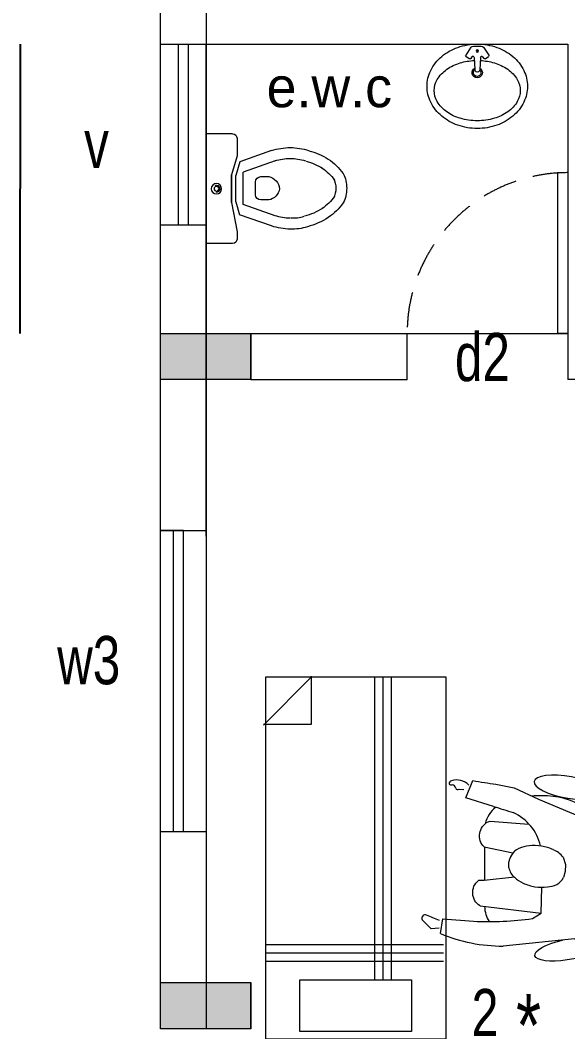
# Model space of a CAD drawing. Header units: metres. Extents: x 191982 to 427160, y -8904 to 80370.
# Drawn here: x 404910 to 407636, y 22497 to 27530 of the extents above; entities that cross this region are included whole.
import ezdxf

# ---------------------------------------------------------------- set-up
doc = ezdxf.new("R2010")
doc.units = ezdxf.units.M
doc.header["$LTSCALE"] = 700
doc.header["$MEASUREMENT"] = 0
doc.header["$PDMODE"] = 32
doc.linetypes.add('DASHED2', pattern=[0.375, 0.25, -0.125])
doc.layers.get('0').update_dxf_attribs({"lineweight": 9})
doc.layers.get('Defpoints').update_dxf_attribs({"lineweight": 9})
for name, color, linetype, lineweight in [('COLUMN', 7, 'Continuous', 9), ('FURNITURE', 7, 'Continuous', 9), ('MAIN GATE', 7, 'Continuous', 9), ('NEW PLANS', 7, 'Continuous', 9), ('PLAN', 7, 'Continuous', 9)]:
    doc.layers.add(name, color=color, linetype=linetype, lineweight=lineweight)
doc.styles.add('RVR', font='MOD20.TTF')
doc.styles.get("Standard").update_dxf_attribs({"font": 'swisscl.ttf'})
doc.dimstyles.get("Standard").update_dxf_attribs({"dimtxt": 0.23, "dimasz": 0.23, "dimexe": 0.05, "dimexo": 0.05, "dimgap": 0.06, "dimtad": 0, "dimzin": 0, "dimdsep": 46, "dimtxsty": 'Standard', "dimcen": 0, "dimse1": 1, "dimse2": 1, "dimadec": 0, "dimazin": 0, "dimtfac": 1, "dimtofl": 0, "dimtmove": 2, "dimatfit": 0, "dimfxl": 0.18, "dimtolj": 1, "dimtzin": 0, "dimarcsym": 0})

# ---------------------------------------------------------------- blocks, each defined once
blk = doc.blocks.new('BASIN')
at = {"layer": 'PLAN'}
for p, q in [((-0.0732, 0.0397), (-0.062, 0.0562)), ((-0.0163, 0.0314), (-0.0551, 0.0576)), ((-0.0664, 0.0159), (-0.1279, 0.0123)), ((-0.0629, 0.0267), (-0.0719, 0.0327)), ((-0.0103, -0.0193), (-0.0103, 0.0193)), ((-0.0664, -0.0159), (-0.1279, -0.0123)), ((-0.0732, -0.0397), (-0.062, -0.0562)), ((-0.0629, -0.0267), (-0.0719, -0.0327)), ((-0.0163, -0.0315), (-0.0551, -0.0576))]:
    blk.add_line(p, q, dxfattribs=at)
blk.add_lwpolyline([(-0.2102, -0.25, 0.114941), (-0.1316, -0.2317, 0.103853), (-0.0616, -0.1768, 0.091249), (-0.0165, -0.0975, 0.083978), (0, 0, 0.083978), (-0.0165, 0.0975, 0.091249), (-0.0616, 0.1768, 0.103853), (-0.1316, 0.2317, 0.114941), (-0.2102, 0.25, 0.114941), (-0.2887, 0.2317, 0.103853), (-0.3588, 0.1768, 0.091249), (-0.4039, 0.0975, 0.083978), (-0.4204, 0, 0.083978), (-0.4039, -0.0975, 0.091249), (-0.3588, -0.1768, 0.103853), (-0.2887, -0.2317, 0.114941)], format="xyb", close=True, dxfattribs=at)
for points in [[(-0.082, 0.015, 0.058321), (-0.0937, 0.085, 0.08231), (-0.1256, 0.1515, 0.106842), (-0.1772, 0.1994, 0.134388), (-0.2316, 0.2143, 0.134388), (-0.286, 0.1994, 0.106842), (-0.3377, 0.1515, 0.08231), (-0.3696, 0.085, 0.070665), (-0.3816, 0)], [(-0.3816, 0, 0.070665), (-0.3696, -0.085, 0.08231), (-0.3377, -0.1515, 0.106842), (-0.286, -0.1994, 0.134388), (-0.2316, -0.2143, 0.134388), (-0.1772, -0.1994, 0.106842), (-0.1256, -0.1515, 0.08231), (-0.0937, -0.085, 0.058296), (-0.082, -0.015)]]:
    blk.add_lwpolyline(points, format="xyb", dxfattribs=at)
for radius in [0.00569, 0.00369]:
    blk.add_circle((-0.0349, 0), radius, dxfattribs=at)
for centre, radius, start, end in [((-0.0579, 0.0534), 0.005, 55.9627, 145.9627), ((-0.142, -0.0004), 0.0257, 30.8964, 331.2082), ((-0.142, -0.0004), 0.0188, 42.6613, 320.6475), ((-0.1279, 0), 0.0123, 89.7573, 270.2427), ((-0.0691, 0.0369), 0.005, 145.9627, 235.9627), ((-0.0663, 0.0218), 0.0059, 268.9223, 55.3976), ((-0.0247, 0.0197), 0.0144, 358.4, 54.5147), ((-0.0691, -0.0369), 0.005, 123.9181, 214.0373), ((-0.0663, -0.0218), 0.0059, 304.6024, 91.0777), ((-0.0247, -0.0197), 0.0144, 305.4853, 1.6), ((-0.0579, -0.0534), 0.005, 214.0373, 304.0009)]:
    blk.add_arc(centre, radius, start, end, dxfattribs=at)
blk = doc.blocks.new('EWC')
at = {"layer": 'COLUMN'}
blk.add_line((-0.2727, 0), (0.2727, 0), dxfattribs=at)
at = {"layer": 'PLAN'}
for p, q in [((-0.2727, -0.1316), (-0.2727, 0)), ((0.2727, -0.1316), (0.2727, 0)), ((-0.1643, -0.1532), (-0.0685, -0.1258)), ((-0.1341, -0.167), (-0.0654, -0.1474)), ((-0.0685, -0.1258), (0.0685, -0.1258)), ((0.0685, -0.1258), (-0.0685, -0.1258)), ((0.0654, -0.1474), (-0.0654, -0.1474)), ((0.0654, -0.1474), (0.1293, -0.1656)), ((0.0685, -0.1258), (0.2143, -0.1532)), ((-0.2512, -0.1532), (-0.1643, -0.1532)), ((-0.1895, -0.3249), (-0.1341, -0.167)), ((-0.1386, -0.3427), (-0.0831, -0.1844)), ((0.0788, -0.1844), (-0.0831, -0.1844)), ((0.1343, -0.3427), (0.0788, -0.1844)), ((0.1852, -0.3249), (0.1293, -0.1656)), ((0.2143, -0.1532), (0.2512, -0.1532)), ((0.0297, -0.2453), (-0.034, -0.2453)), ((-0.0603, -0.2716), (-0.0603, -0.3111)), ((0.056, -0.3111), (0.056, -0.2716))]:
    blk.add_line(p, q, dxfattribs=at)
for radius in [0.026, 0.0118]:
    blk.add_circle((0, -0.0508), radius, dxfattribs=at)
for centre, radius, start, end in [((-0.0141, -0.0486), 0.0036, 90.2071, 251.7929), ((0.0141, -0.0531), 0.0036, 270.2071, 71.7929), ((-0.0127, -0.0573), 0.0036, 126.2071, 287.7929), ((0, -0.0508), 0.0153, 184.4559, 193.5441), ((0, -0.0508), 0.0153, 220.4559, 229.5441), ((-0.0065, -0.0635), 0.0036, 162.2071, 323.7929), ((0, -0.0508), 0.0153, 256.4559, 265.5441), ((0.0022, -0.0649), 0.0036, 198.2071, 359.7929), ((0, -0.0508), 0.0153, 292.4559, 301.5441), ((0.0101, -0.0609), 0.0036, 234.2071, 35.7929), ((0, -0.0508), 0.0153, 328.4559, 337.5441), ((-0.2512, -0.1316), 0.0216, 180, 270), ((0.2512, -0.1316), 0.0216, 270, 360), ((-0.034, -0.2716), 0.0263, 90, 180), ((0.0297, -0.2716), 0.0263, 360, 90), ((0.0832, -0.4179), 0.2881, 161.1646, 180), ((0.0832, -0.4179), 0.2342, 161.1646, 180), ((0.0055, -0.2984), 0.067, 190.924, 265.0214), ((-0.0109, -0.2978), 0.0682, 279.0784, 348.785), ((-0.0875, -0.4179), 0.2342, 360, 18.8354), ((-0.0875, -0.4179), 0.2881, 360, 18.8354), ((-0.0002, -0.3646), 0.000539, 260.7056, 283.4198), ((0.0832, -0.4179), 0.2881, 180, 198.8354), ((0.0832, -0.4179), 0.2342, 180, 198.8354), ((-0.0193, -0.4324), 0.1664, 341.1646, 3.7754), ((-0.0193, -0.4324), 0.2203, 341.1646, 3.7754), ((0.1598, -0.4175), 0.3076, 194.9626, 211.7838), ((-0.1809, -0.4026), 0.3298, 327.6462, 344.7553), ((0.1598, -0.4175), 0.3615, 194.9626, 211.7838), ((-0.1809, -0.4026), 0.3837, 327.6462, 344.7553), ((0.1069, -0.4322), 0.2553, 214.6359, 233.9389), ((-0.1112, -0.4322), 0.2553, 306.0611, 325.3641), ((0.1069, -0.4322), 0.3092, 214.6359, 233.9389), ((-0.0022, -0.5371), 0.1085, 243.2988, 270), ((-0.0022, -0.5371), 0.1085, 270, 296.7012), ((-0.1112, -0.4322), 0.3092, 306.0611, 325.3641), ((-0.0022, -0.5371), 0.1624, 243.2988, 270), ((-0.0022, -0.5371), 0.1624, 270, 296.7012)]:
    blk.add_arc(centre, radius, start, end, dxfattribs=at)
blk = doc.blocks.new('*D75')
at = {"layer": 'Defpoints', "color": 0, "transparency": 16777216}
for p in [(404910.1, 27411.7), (405607.8, 27411.7), (405607.8, 25971.7)]:
    blk.add_point(p, dxfattribs=at)
at = {"layer": 'NEW PLANS', "color": 0, "lineweight": -2, "transparency": 16777216}
for p, q in [((404910.1, 27411.5), (404910.1, 26692.2)), ((404910.1, 25971.9), (404910.1, 26691.2))]:
    blk.add_line(p, q, dxfattribs=at)
at = {"layer": 'NEW PLANS', "color": 0, "transparency": 16777216}
for points in [[(404910.1, 27411.5), (404910.2, 27411.5), (404910.1, 27411.7)], [(404910.1, 25971.9), (404910.2, 25971.9), (404910.1, 25971.7)]]:
    blk.add_solid(points, dxfattribs=at)
at = {"layer": 'NEW PLANS', "color": 0, "transparency": 16777216, "insert": (404910.1, 26691.7), "char_height": 0.23, "attachment_point": 5, "rotation": 90}
blk.add_mtext('\\A1;1440.00', dxfattribs=at)
blk = doc.blocks.new('A$C68D14229')
for p, q in [((0.53, 0.15), (0.53, 72.15)), ((0.53, 72.15), (36.53, 72.15)), ((36.53, 72.15), (36.53, 0.15)), ((22.29, 60.4), (22.29, 0.15)), ((23.96, 60.4), (23.96, 0.15)), ((25.62, 60.4), (25.62, 0.15)), ((0.53, 56.71), (36, 56.69)), ((0.53, 55.02), (36, 55.02)), ((0.53, 53.36), (36, 53.36)), ((0.11, 9.73), (9.63, 0.15)), ((9.63, 9.58), (0.11, 9.58)), ((9.63, 0), (9.63, 9.58)), ((36.53, 0.15), (0.53, 0.15))]:
    blk.add_line(p, q)
blk.add_lwpolyline([(29.63, 70.7), (7.38, 70.7), (7.38, 60.4), (29.63, 60.4)], close=True)
blk = doc.blocks.new('CHAIR HUMAN')
at = {"layer": 'FURNITURE', "color": 8}
for p, q in [((-28.18, 22.59), (-29.99, 21.39)), ((-26.87, 22.25), (-28.18, 22.59)), ((-26.45, 23.08), (-26.56, 20.53)), ((-3.93, 19.47), (-15.58, 23.06)), ((-26.56, 20.53), (-21.37, 19.91)), ((-11.62, 17.49), (-10.32, 16.32)), ((-20.78, 17.15), (-10.32, 16.32)), ((-10.32, 16.32), (-11.13, 11.96)), ((-4.91, 0.99), (-1.09, 16.82)), ((-20.96, 12.75), (-21.91, 12.95)), ((-16.02, 11.22), (-20.96, 12.75)), ((-17.24, 9.83), (-17.46, 8.82)), ((-17.08, 7.25), (-22.07, 7.18)), ((-8.57, 6.25), (-7.89, 7.38)), ((-21.97, 2.68), (-15.4, 1.86)), ((-21.86, 0.1), (-26.79, -0.42)), ((-28.18, -1.64), (-27.4, -1.72)), ((-26.79, -0.42), (-26.2, -3.51)), ((-14.6, -2.65), (-7.15, -1.1)), ((-19.05, -3.7), (-14.6, -2.65)), ((-26.2, -3.51), (-26.2, -3.51)), ((-26.2, -3.51), (-26.2, -3.51)), ((-22.22, -3.67), (-19.05, -3.7))]:
    blk.add_line(p, q, dxfattribs=at)
at = {"layer": 'FURNITURE', "color": 253}
for p, q in [((-7.74, 8.53), (-7.84, 9.63)), ((-7.89, 7.38), (-7.74, 8.53))]:
    blk.add_line(p, q, dxfattribs=at)
at = {"layer": 'FURNITURE'}
blk.add_line((-22.25, 2.83), (-21.97, 2.68), dxfattribs=at)
for points in [[(-20.01, 17.09, -0.12585), (-18.76, 19.46, -0.12585)], [(-1.39, 15.6, -0.1466), (-0.38, 10.46, -0.10836), (-2.58, 1.41, -0.19652), (-7.57, -3.09, -0.140333), (-15.07, -3.08, -0.015809), (-15.85, -2.91, -0.015809)], [(-21.47, 0.14, -0.171126), (-22.7, 3.27)]]:
    blk.add_lwpolyline(points, format="xyb", dxfattribs=at)
blk.add_lwpolyline([(-0.68, 3.9), (0.35, 8.92, -0.246024), (1.78, 15, -0.627364), (4.93, 14.41, -0.121702), (5.63, 8.35, -0.072521), (3.99, 1.22, -0.181268), (0.53, -3.48, -0.504268), (-1.83, -2.01, -0.233344), (-0.68, 3.9, -0.38021)], format="xyb", close=True, dxfattribs=at)
blk.add_lwpolyline([(-22.03, 7.18), (-20.9, 12.74)], dxfattribs=at)
at = {"layer": 'FURNITURE', "color": 8}
for centre, start, end in [((-19.84, 14.64), 110.5954, 219.206), ((-20.6, 4.94), 123.3791, 231.9897)]:
    blk.add_arc(centre, 2.68, start, end, dxfattribs=at)
at = {"layer": 'FURNITURE'}
blk.add_ellipse((-4.28, 21.29, -17.21), major_axis=(-5.69, 2.31), ratio=0.286876, start_param=2.025834, end_param=7.681694, dxfattribs=at)
at = {"layer": 'FURNITURE', "color": 8, "extrusion": (0, 0, -1)}
for centre, major_axis, ratio, start_param, end_param in [((-21.07, 0.76), (24.86, -0.06), 0.919648, 4.491971, 4.932807), ((-29.52, 21.04), (0, -0.588), 1, -0.181994, 2.206091), ((-37.86, 66.35), (46.66, 0), 1, 1.337822, 1.388802), ((-27.59, -25.99), (47.8, -11.87), 0.939866, 4.610213, 4.814565), ((-4.47, 16.04), (3.47, 0), 1, 4.867739, 6.055789), ((-12.59, 4.24), (0, -7.86), 1, 2.913029, 3.182008), ((-12.59, 4.24), (7.86, 0), 1, 4.752804, 5.021783), ((-14.85, 8.96), (2.54, 0), 1, 3.491617, 4.236706), ((-13.09, 6.41), (0, -5.63), 1, 2.594814, 2.913029), ((-11.96, 6.18), (0, -5.82), 1, 3.450037, 3.73676), ((-10.5, 8.91), (0, -2.76), 1, 3.85574, 4.450397), ((-14.56, 8.79), (0, -2.9), 1, 1.166218, 1.580842), ((-15.1, 8.15), (2.18, 0), 1, 2.108812, 2.908893), ((-12.91, 10.84), (0, -5.63), 1, 0.309394, 0.627609), ((-12.23, 12.96), (0, -7.86), 1, 0.040415, 0.309394), ((-12.23, 12.96), (0, -7.86), 1, -0.228563, 0.040415), ((-11.21, 9.18), (3.94, 0), 1, 0.836911, 1.376484), ((-20.3, 8.59), (8.35, 0), 1, 0.429031, 1.337682), ((6.06, -246.49), (0, -248.16), 1, 3.028829, 3.042968), ((-7.75, 1.79), (2.95, 0), 1, 0.274705, 1.364745), ((-29.43, -1.43), (0, -0.689), 1, -1.1852, 0.10245), ((-28.47, -1.82), (0, -0.345), 1, 1.956393, 4.171446), ((-29.74, -2.48), (0.428, 0), 1, 3.842995, 5.296205), ((-28.34, -0.27), (2.87, 0), 1, 0.966213, 2.087194), ((-34.81, -265.82), (0, -262.45), 1, 3.174422, 3.189594)]:
    blk.add_ellipse(centre, major_axis=major_axis, ratio=ratio, start_param=start_param, end_param=end_param, dxfattribs=at)
at = {"layer": 'FURNITURE', "color": 253, "extrusion": (0, 0, -1)}
blk.add_ellipse((-29.46, -2.23), major_axis=(0.602, 0), ratio=1, start_param=2.087194, end_param=3.199031, dxfattribs=at)
at = {"layer": 'FURNITURE'}
blk.add_ellipse((-9.79, -5.6, -17.21), major_axis=(-6.15, 0.17), ratio=0.3, dxfattribs=at)

msp = doc.modelspace()

# ---------------------------------------------------------------- hatches: boundary and pattern name
at = {"layer": 'NEW PLANS'}
for points in [[(405837.772, 25971.692), (405837.772, 25741.692), (405607.772, 25741.692), (405607.772, 25971.692)], [(405837.772, 25971.692), (406057.772, 25971.692), (406057.772, 25741.692), (405837.772, 25741.692)], [(405837.772, 22741.692), (405837.772, 22511.692), (405607.772, 22511.692), (405607.772, 22741.692)], [(405837.772, 22741.692), (405837.772, 22511.692), (405607.772, 22511.692), (405607.772, 22741.692)], [(405837.772, 22741.692), (406057.772, 22741.692), (406057.772, 22511.692), (405837.772, 22511.692)], [(405837.772, 22741.692), (406057.772, 22741.692), (406057.772, 22511.692), (405837.772, 22511.692)]]:
    msp.add_hatch(color=256, dxfattribs=at).paths.add_polyline_path(points)

# ---------------------------------------------------------------- linework, layer by layer
at = {"layer": 'MAIN GATE', "linetype": 'DASHED2'}
msp.add_arc((407636.433, 25971.692), 800, 90.022173, 180, dxfattribs=at)
at = {"layer": 'NEW PLANS'}
for p, q in [((405607.772, 22511.692), (405607.772, 39891.692)), ((405837.772, 22511.692), (405837.772, 39891.692)), ((405607.772, 22511.692), (405607.772, 34786.118)), ((405607.772, 27411.692), (407635.876, 27411.692)), ((405697.772, 26511.692), (405697.772, 27411.692)), ((405747.772, 26511.692), (405747.772, 27411.692)), ((405837.772, 22511.692), (405835.876, 27411.692)), ((407635.876, 27411.692), (407635.876, 25741.692)), ((407586.433, 25971.673), (407586.124, 26770.109)), ((405607.772, 26511.692), (405836.224, 26511.692)), ((406057.772, 25741.692), (406057.772, 25971.692)), ((406057.772, 25971.692), (406836.433, 25971.692)), ((406836.522, 25741.383), (406836.433, 25971.692)), ((406836.433, 25971.692), (407635.876, 25971.692)), ((407635.876, 25971.692), (407586.433, 25971.673)), ((406057.772, 25741.692), (406836.522, 25741.692)), ((410617.772, 25741.692), (407635.876, 25741.692)), ((405607.772, 23491.692), (405607.772, 24991.692)), ((405722.772, 24991.692), (405607.772, 24991.692)), ((405607.772, 24991.692), (405837.772, 24991.692)), ((405607.772, 23491.692), (405607.772, 24991.692)), ((405672.772, 23491.692), (405672.772, 24991.692)), ((405722.772, 23491.692), (405722.772, 24991.692)), ((405837.772, 23491.692), (405837.772, 24991.692)), ((405837.772, 23491.692), (405837.772, 24991.692)), ((405837.772, 23491.692), (405607.772, 23491.692)), ((405607.772, 22511.692), (405607.772, 22741.692)), ((405607.772, 22511.692), (405607.772, 22741.692)), ((405837.772, 22511.692), (405837.683, 22741.692)), ((406057.772, 22511.692), (406057.772, 22741.692)), ((406057.772, 22511.692), (406057.772, 22741.692))]:
    msp.add_line(p, q, dxfattribs=at)
for points in [[(405607.772, 25741.692), (405607.772, 25971.692), (406057.772, 25971.692), (406057.772, 25741.692)], [(405607.772, 22511.692), (405607.772, 22741.692), (406057.772, 22741.692), (406057.772, 22511.692)], [(405607.772, 22511.692), (405607.772, 22741.692), (406057.772, 22741.692), (406057.772, 22511.692)]]:
    msp.add_lwpolyline(points, close=True, dxfattribs=at)

# ---------------------------------------------------------------- block references
at = {"layer": 'FURNITURE'}
for name, p, xscale, yscale, zscale, rotation in [('A$C68D14229', (406117.815, 24265.565), -25.000000000091, 25.000000000091, 25, 180), ('CHAIR HUMAN', (407894.647, 23494.731), -29.25536651663641, 29.2553665117339, 29.2553665123393, 168.6325072444283)]:
    msp.add_blockref(name, p, dxfattribs=dict(at, xscale=xscale, yscale=yscale, zscale=zscale, rotation=rotation))
at = {"layer": 'NEW PLANS', "xscale": -1000, "yscale": 1000, "zscale": 1000}
for name, p, rotation in [('BASIN', (407185.693, 27411.692), 270), ('EWC', (405836.154, 26691.692), 90)]:
    msp.add_blockref(name, p, dxfattribs=dict(at, rotation=rotation))

# ---------------------------------------------------------------- texts
at = {"attachment_point": 1}
for s, insert, char_height, width in [('2', (407157.397, 22709.435), 234.375, 128.74319), ('*', (407378.574, 22684.163), 312.5, 171.65759)]:
    msp.add_mtext(s, dxfattribs=dict(at, insert=insert, char_height=char_height, width=width))
at = {"layer": 'NEW PLANS', "style": 'RVR'}
msp.add_text('e.w.c', height=200, dxfattribs=at).set_placement((406136.966, 27097.187))
at = {"layer": 'NEW PLANS'}
for s, p in [('v', (405228.353, 26794.108)), ('d2', (407074.497, 25734.301)), ('w3', (405093.812, 24225.94))]:
    msp.add_text(s, height=240, dxfattribs=at).set_placement(p)

# ---------------------------------------------------------------- dimensions: what is measured, and where the dimension line sits
dim = msp.add_linear_dim(base=(404910.13, 27411.692), p1=(405607.772, 25971.692), p2=(405607.772, 27411.692), angle=90, dimstyle='Standard', dxfattribs=at)
dim.commit()
dim.dimension.update_dxf_attribs({"geometry": '*D75', "text_midpoint": (404910.13, 26691.692)})

doc.saveas('drawing.dxf')
